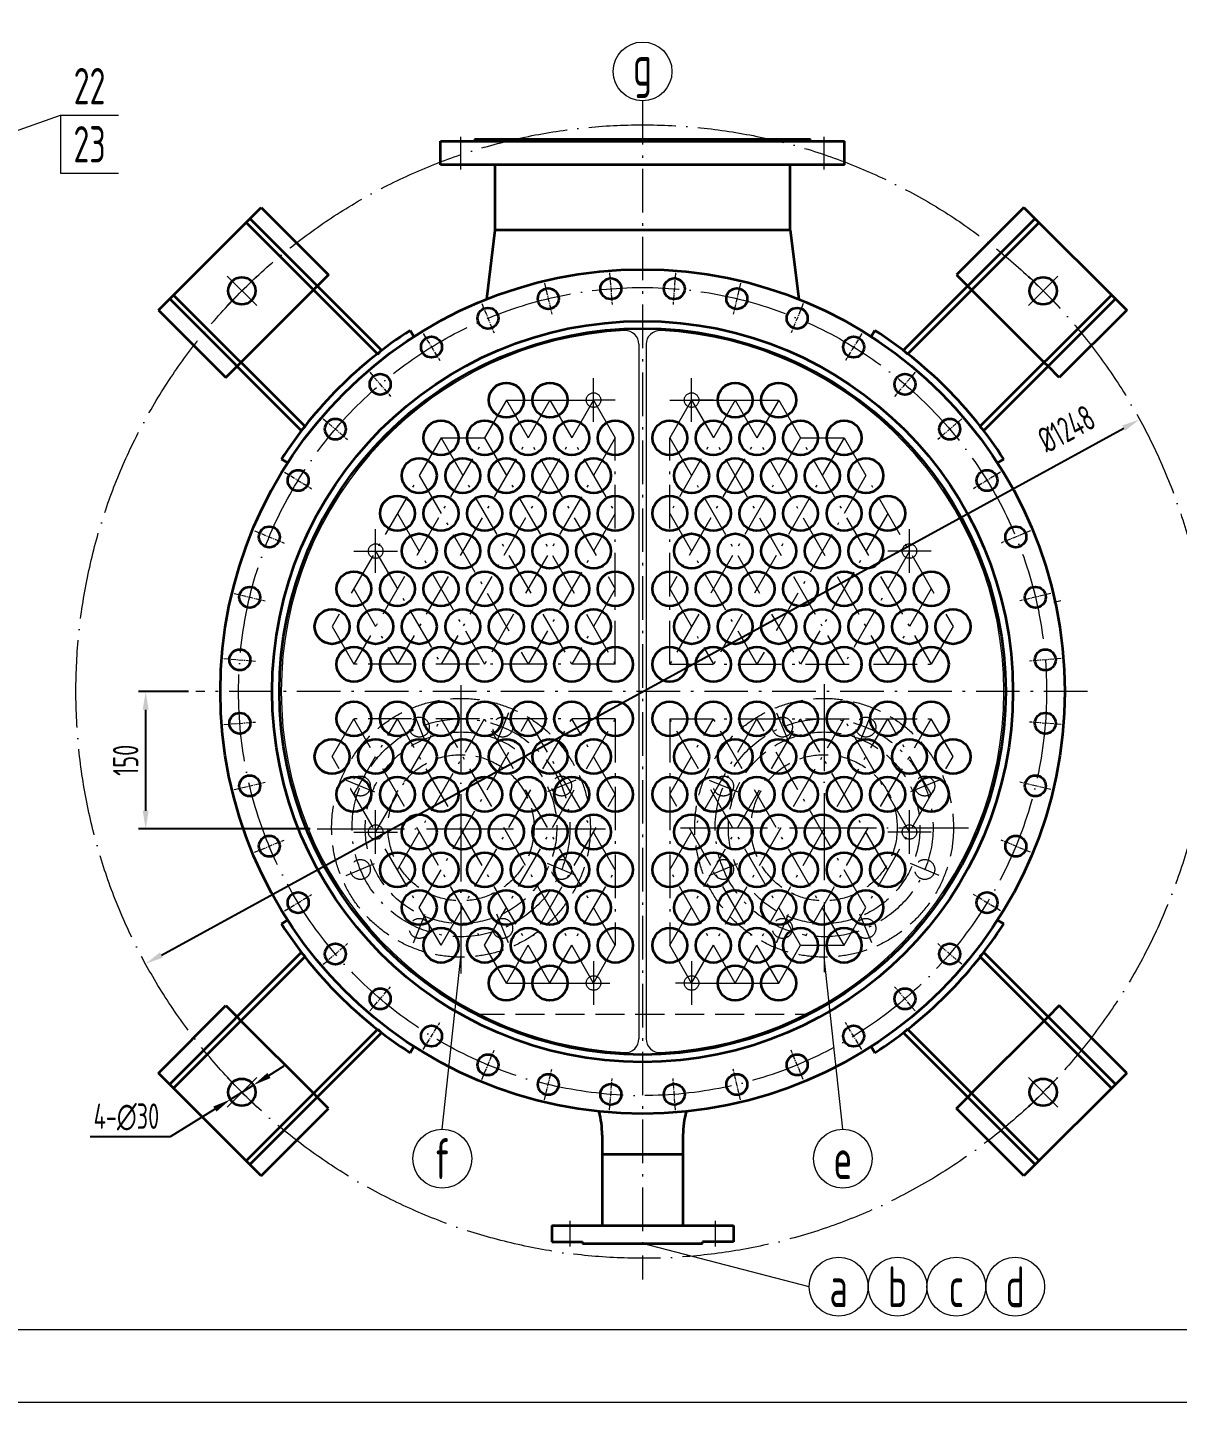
# Model space of a CAD drawing. Header units: millimetres. Extents: x -1140 to 3612, y -5124 to 1604.
# Drawn here: x 757 to 2024, y -5124 to -3610 of the extents above; entities that cross this region are included whole.
import ezdxf
from ezdxf.enums import TextEntityAlignment as Align

# ---------------------------------------------------------------- set-up
doc = ezdxf.new("R2010")
doc.units = ezdxf.units.MM
doc.header["$LTSCALE"] = 4
for name, pattern in [('ACAD_ISO02W100', [11, 8, -3]), ('ACAD_ISO04W100', [30, 24, -3, 0, -3]), ('ACAD_ISO10W100', [18.7, 12, -3, 0.7, -3]), ('CENTER', [2, 1.25, -0.25, 0.25, -0.25])]:
    doc.linetypes.add(name, pattern=pattern)
for name, color, linetype, lineweight in [('中心线', 1, 'ACAD_ISO04W100', 18), ('中粗线', 3, 'Continuous', 35), ('标注', 7, 'Continuous', 18), ('细实线', 7, 'Continuous', 18), ('虚线', 2, 'ACAD_ISO02W100', 18)]:
    doc.layers.add(name, color=color, linetype=linetype, lineweight=lineweight)
doc.styles.add('HGCAD', font='gbenor.shx', dxfattribs={"width": 0.75, "bigfont": 'gbcbig.shx'})
doc.dimstyles.new('HGCAD$0', dxfattribs={"dimscale": 8, "dimtxt": 3.5, "dimasz": 2.5, "dimexe": 1, "dimexo": 1, "dimgap": 1, "dimtad": 1, "dimdec": 1, "dimdsep": 46, "dimtxsty": 'HGCAD', "dimcen": 0, "dimadec": 1, "dimazin": 0, "dimtfac": 1, "dimtdec": 1, "dimtmove": 0, "dimatfit": 1, "dimfxl": 0, "dimarcsym": 0})
doc.dimstyles.new('HGCAD$3', dxfattribs={"dimscale": 8, "dimtxt": 3.5, "dimasz": 2.5, "dimexe": 1, "dimexo": 1, "dimgap": 1, "dimtad": 1, "dimtoh": 1, "dimdec": 1, "dimdsep": 46, "dimtxsty": 'HGCAD', "dimcen": 0, "dimadec": 1, "dimazin": 0, "dimtfac": 1, "dimtdec": 1, "dimtmove": 0, "dimatfit": 1, "dimfxl": 0, "dimarcsym": 0})

# ---------------------------------------------------------------- blocks, each defined once
blk = doc.blocks.new('HGCAD#HGTFTK~A1Z~HGCAD图框')
at = {"layer": '细实线', "color": 7}
blk.add_lwpolyline([(10, -10), (-584, -10), (-584, 831), (10, 831)], close=True, dxfattribs=at)
at = {"layer": '细实线', "color": 2}
blk.add_lwpolyline([(0, 0), (-559, 0), (-559, 821), (0, 821)], close=True, dxfattribs=at)
blk = doc.blocks.new('*D67')
at = {"layer": 'Defpoints', "color": 0, "ltscale": 8}
for p in [(1982.4, -4041.4), (887.5, -4640.9)]:
    blk.add_point(p, dxfattribs=at)
at = {"layer": '标注', "color": 0, "lineweight": -2, "ltscale": 8}
blk.add_line((905, -4631.3), (1964.9, -4051), dxfattribs=at)
at = {"layer": '标注', "color": 0, "ltscale": 8}
for points in [[(1963.3, -4048.1), (1966.5, -4053.9), (1982.4, -4041.4)], [(903.4, -4628.4), (906.6, -4634.2), (887.5, -4640.9)]]:
    blk.add_solid(points, dxfattribs=at)
at = {"layer": '标注', "color": 0, "ltscale": 8, "insert": (1901.8, -4051.7), "char_height": 28, "attachment_point": 5, "rotation": 28.7016, "style": 'HGCAD'}
blk.add_mtext('%%C1248', dxfattribs=at)
blk = doc.blocks.new('*D68')
at = {"layer": 'Defpoints', "color": 0, "ltscale": 8}
for p in [(1006.3, -4774.6), (980.9, -4790.4)]:
    blk.add_point(p, dxfattribs=at)
at = {"layer": '标注', "color": 0, "lineweight": -2, "ltscale": 8}
for p, q in [((1023.3, -4764), (1040.3, -4753.4)), ((1006.3, -4774.6), (980.9, -4790.4)), ((963.9, -4801), (914.4, -4831.7)), ((914.4, -4831.7), (826.5, -4831.7))]:
    blk.add_line(p, q, dxfattribs=at)
at = {"layer": '标注', "color": 0, "ltscale": 8}
for points in [[(1021.6, -4761.2), (1025.1, -4766.8), (1006.3, -4774.6)], [(962.1, -4798.1), (965.6, -4803.8), (980.9, -4790.4)]]:
    blk.add_solid(points, dxfattribs=at)
at = {"layer": '标注', "color": 0, "ltscale": 8, "insert": (866.4, -4809.7), "char_height": 28, "attachment_point": 5, "style": 'HGCAD'}
blk.add_mtext('4-∅30', dxfattribs=at)
blk = doc.blocks.new('*D71')
at = {"layer": 'Defpoints', "color": 0, "ltscale": 8}
for p in [(887.6, -4341.1), (942.9, -4341.1), (1076.7, -4492.4)]:
    blk.add_point(p, dxfattribs=at)
at = {"layer": '标注', "color": 0, "lineweight": -2, "ltscale": 8}
for p, q in [((934.9, -4341.1), (879.6, -4341.1)), ((887.6, -4472.4), (887.6, -4361.1)), ((1068.7, -4492.4), (879.6, -4492.4))]:
    blk.add_line(p, q, dxfattribs=at)
at = {"layer": '标注', "color": 0, "ltscale": 8}
for points in [[(884.3, -4361.1), (890.9, -4361.1), (887.6, -4341.1)], [(884.3, -4472.4), (890.9, -4472.4), (887.6, -4492.4)]]:
    blk.add_solid(points, dxfattribs=at)
at = {"layer": '标注', "color": 0, "ltscale": 8, "insert": (865.6, -4416.8), "char_height": 28, "attachment_point": 5, "rotation": 90, "style": 'HGCAD'}
blk.add_mtext('150', dxfattribs=at)

msp = doc.modelspace()

# ---------------------------------------------------------------- linework, layer by layer
at = {"layer": '中心线', "color": 1, "linetype": 'ACAD_ISO10W100'}
for p, q in [((1434.94, -3690.58), (1434.94, -4988.79)), ((1284.94, -4020.15), (1116.94, -4311.14)), ((1332.94, -4020.15), (1164.94, -4311.14)), ((1380.94, -4020.15), (1212.94, -4311.14)), ((1284.94, -4020.15), (1404.94, -4228)), ((1332.94, -4020.15), (1404.94, -4144.86)), ((1380.94, -4020.15), (1404.94, -4061.72)), ((1584.94, -4020.15), (1464.94, -4228)), ((1536.94, -4020.15), (1464.94, -4144.86)), ((1488.94, -4020.15), (1464.94, -4061.72)), ((1488.94, -4020.15), (1656.94, -4311.14)), ((1536.94, -4020.15), (1704.94, -4311.14)), ((1584.94, -4020.15), (1752.94, -4311.14)), ((1212.94, -4061.72), (1092.94, -4269.57)), ((1212.94, -4061.72), (1356.94, -4311.14)), ((1212.94, -4061.72), (1260.94, -4061.72)), ((1404.94, -4061.72), (1260.94, -4311.14)), ((1260.94, -4061.72), (1404.94, -4311.14)), ((1404.94, -4311.14), (1404.94, -4061.72)), ((1464.94, -4061.72), (1608.94, -4311.14)), ((1608.94, -4061.72), (1464.94, -4311.14)), ((1464.94, -4311.14), (1464.94, -4061.72)), ((1656.94, -4061.72), (1512.94, -4311.14)), ((1608.94, -4061.72), (1656.94, -4061.72)), ((1656.94, -4061.72), (1776.94, -4269.57)), ((1188.94, -4103.29), (1308.94, -4311.14)), ((1680.94, -4103.29), (1560.94, -4311.14)), ((1164.94, -4144.86), (1260.94, -4311.14)), ((1404.94, -4144.86), (1308.94, -4311.14)), ((1464.94, -4144.86), (1560.94, -4311.14)), ((1704.94, -4144.86), (1608.94, -4311.14)), ((1140.94, -4186.43), (1212.94, -4311.14)), ((1728.94, -4186.43), (1656.94, -4311.14)), ((1116.94, -4228), (1164.94, -4311.14)), ((1404.94, -4228), (1356.94, -4311.14)), ((1464.94, -4228), (1512.94, -4311.14)), ((1752.94, -4228), (1704.94, -4311.14)), ((1092.94, -4269.57), (1116.94, -4311.14)), ((1776.94, -4269.57), (1752.94, -4311.14)), ((1404.94, -4311.14), (1116.94, -4311.14)), ((1404.94, -4311.14), (1404.94, -4311.14)), ((1464.94, -4311.14), (1464.94, -4311.14)), ((1464.94, -4311.14), (1752.94, -4311.14)), ((1925.06, -4341.14), (942.89, -4341.14)), ((1092.94, -4412.71), (1116.94, -4371.14)), ((1284.94, -4662.12), (1116.94, -4371.14)), ((1116.94, -4454.28), (1164.94, -4371.14)), ((1404.94, -4371.14), (1116.94, -4371.14)), ((1140.94, -4495.84), (1212.94, -4371.14)), ((1332.94, -4662.12), (1164.94, -4371.14)), ((1164.94, -4537.41), (1260.94, -4371.14)), ((1188.94, -4578.98), (1308.94, -4371.14)), ((1380.94, -4662.12), (1212.94, -4371.14)), ((1212.94, -4620.55), (1356.94, -4371.14)), ((1404.94, -4620.55), (1260.94, -4371.14)), ((1260.94, -4620.55), (1404.94, -4371.14)), ((1404.94, -4537.41), (1308.94, -4371.14)), ((1404.94, -4454.28), (1356.94, -4371.14)), ((1404.94, -4371.14), (1404.94, -4371.14)), ((1404.94, -4371.14), (1404.94, -4620.55)), ((1464.94, -4371.14), (1464.94, -4371.14)), ((1464.94, -4454.28), (1512.94, -4371.14)), ((1464.94, -4537.41), (1560.94, -4371.14)), ((1464.94, -4620.55), (1608.94, -4371.14)), ((1608.94, -4620.55), (1464.94, -4371.14)), ((1464.94, -4371.14), (1752.94, -4371.14)), ((1464.94, -4371.14), (1464.94, -4620.55)), ((1488.94, -4662.12), (1656.94, -4371.14)), ((1656.94, -4620.55), (1512.94, -4371.14)), ((1536.94, -4662.12), (1704.94, -4371.14)), ((1680.94, -4578.98), (1560.94, -4371.14)), ((1584.94, -4662.12), (1752.94, -4371.14)), ((1704.94, -4537.41), (1608.94, -4371.14)), ((1728.94, -4495.84), (1656.94, -4371.14)), ((1752.94, -4454.28), (1704.94, -4371.14)), ((1776.94, -4412.71), (1752.94, -4371.14)), ((1212.94, -4620.55), (1092.94, -4412.71)), ((1656.94, -4620.55), (1776.94, -4412.71)), ((1284.94, -4662.12), (1404.94, -4454.28)), ((1332.94, -4662.12), (1404.94, -4537.41)), ((1536.94, -4662.12), (1464.94, -4537.41)), ((1380.94, -4662.12), (1404.94, -4620.55)), ((1488.94, -4662.12), (1464.94, -4620.55)), ((1608.94, -4620.55), (1656.94, -4620.55)), ((1354.94, -4924.14), (1354.94, -4952.14)), ((1514.94, -4924.14), (1514.94, -4952.14))]:
    msp.add_line(p, q, dxfattribs=at)
at = {"layer": '中心线', "color": 1, "linetype": 'CENTER'}
for p, q in [((1326.97, -3891.42), (1335.14, -3925.45)), ((1398.65, -3880.06), (1401.4, -3914.95)), ((1471.23, -3880.06), (1468.48, -3914.95)), ((1542.91, -3891.42), (1534.74, -3925.45)), ((1257.95, -3913.84), (1271.34, -3946.18)), ((1611.93, -3913.84), (1598.54, -3946.18)), ((1193.29, -3946.79), (1211.57, -3976.63)), ((1676.6, -3946.79), (1658.31, -3976.63)), ((1134.57, -3989.45), (1157.3, -4016.06)), ((1735.31, -3989.45), (1712.58, -4016.06)), ((1083.25, -4040.77), (1109.87, -4063.5)), ((1786.63, -4040.77), (1760.01, -4063.5)), ((1040.6, -4099.48), (1070.44, -4117.77)), ((1829.29, -4099.48), (1799.44, -4117.77)), ((1007.65, -4164.15), (1039.98, -4177.54)), ((1862.24, -4164.15), (1829.9, -4177.54)), ((985.22, -4233.17), (1019.25, -4241.34)), ((1884.66, -4233.17), (1850.63, -4241.34)), ((973.87, -4304.85), (1008.76, -4307.6)), ((1896.02, -4304.85), (1861.12, -4307.6)), ((973.87, -4377.42), (1008.76, -4374.68)), ((1896.02, -4377.42), (1861.12, -4374.68)), ((985.22, -4449.11), (1019.25, -4440.93)), ((1884.66, -4449.11), (1850.63, -4440.93)), ((1007.65, -4518.13), (1039.98, -4504.73)), ((1862.24, -4518.13), (1829.9, -4504.73)), ((1040.6, -4582.79), (1070.44, -4564.5)), ((1829.29, -4582.79), (1799.44, -4564.5)), ((1083.25, -4641.51), (1109.87, -4618.78)), ((1786.63, -4641.51), (1760.01, -4618.78)), ((1134.57, -4692.82), (1157.3, -4666.21)), ((1735.31, -4692.82), (1712.58, -4666.21)), ((1193.29, -4735.48), (1211.57, -4705.64)), ((1676.6, -4735.48), (1658.31, -4705.64)), ((1257.95, -4768.43), (1271.34, -4736.1)), ((1611.93, -4768.43), (1598.54, -4736.1)), ((1326.97, -4790.86), (1335.14, -4756.82)), ((1398.65, -4802.21), (1401.4, -4767.32)), ((1471.23, -4802.21), (1468.48, -4767.32)), ((1542.91, -4790.86), (1534.74, -4756.82))]:
    msp.add_line(p, q, dxfattribs=at)
at = {"layer": '中心线'}
for p, q in [((1380.94, -4044.15), (1380.94, -3996.15)), ((1488.94, -4044.15), (1488.94, -3996.15)), ((1284.94, -4020.15), (1380.94, -4020.15)), ((1356.94, -4020.15), (1380.94, -4020.15)), ((1404.94, -4020.15), (1380.94, -4020.15)), ((1464.94, -4020.15), (1488.94, -4020.15)), ((1512.94, -4020.15), (1488.94, -4020.15)), ((1488.94, -4020.15), (1584.94, -4020.15)), ((1140.94, -4210.43), (1140.94, -4162.43)), ((1728.94, -4210.43), (1728.94, -4162.43)), ((1116.94, -4186.43), (1164.94, -4186.43)), ((1752.94, -4186.43), (1704.94, -4186.43)), ((1234.94, -4334.11), (1234.94, -4651.56)), ((1634.94, -4332.86), (1634.94, -4650.32)), ((1140.94, -4519.84), (1140.94, -4471.84)), ((1728.94, -4519.84), (1728.94, -4471.84)), ((1076.67, -4492.38), (1394.12, -4492.38)), ((1116.94, -4495.84), (1164.94, -4495.84)), ((1476.67, -4491.14), (1794.12, -4491.14)), ((1752.94, -4495.84), (1704.94, -4495.84)), ((1380.94, -4638.12), (1380.94, -4686.12)), ((1488.94, -4638.12), (1488.94, -4686.12)), ((1284.94, -4662.12), (1380.94, -4662.12)), ((1380.94, -4662.12), (1398.79, -4662.12)), ((1488.94, -4662.12), (1471.09, -4662.12)), ((1488.94, -4662.12), (1584.94, -4662.12))]:
    msp.add_line(p, q, dxfattribs=at)
for centre, radius in [((1434.94, -4341.14), 624.15), ((1434.94, -4341.14), 445), ((1380.94, -4020.15), 8), ((1488.94, -4020.15), 8), ((1140.94, -4186.43), 8), ((1728.94, -4186.43), 8), ((1140.94, -4495.84), 8), ((1728.94, -4495.84), 8), ((1380.94, -4662.12), 8), ((1488.94, -4662.12), 8)]:
    msp.add_circle(centre, radius, dxfattribs=at)
at = {"layer": '中粗线', "ltscale": 8}
for p, q in [((1212.44, -3761.14), (1212.44, -3735.14)), ((1212.44, -3735.14), (1657.44, -3735.14)), ((1619.94, -3733.14), (1249.94, -3733.14)), ((1249.94, -3733.14), (1249.94, -3735.14)), ((1597.53, -3733.14), (1272.36, -3733.14)), ((1597.44, -3733.14), (1272.44, -3733.14)), ((1619.94, -3735.14), (1619.94, -3733.14)), ((1657.44, -3761.14), (1657.44, -3735.14)), ((1657.44, -3761.14), (1212.44, -3761.14)), ((1272.44, -3833.14), (1272.44, -3761.14)), ((1597.44, -3833.14), (1597.44, -3761.14)), ((901.68, -3921.01), (1014.82, -3807.88)), ((1014.82, -3807.88), (1089.06, -3882.12)), ((1855.07, -3807.88), (1780.82, -3882.12)), ((1855.07, -3807.88), (1968.2, -3921.01)), ((998.2, -3824.49), (1143.16, -3969.45)), ((1002.44, -3820.25), (1147.4, -3965.21)), ((1867.44, -3820.25), (1722.48, -3965.21)), ((1871.68, -3824.49), (1726.73, -3969.45)), ((1272.36, -3833.14), (1262.93, -3909.12)), ((1597.53, -3833.14), (1272.36, -3833.14)), ((1597.53, -3833.14), (1606.95, -3909.12)), ((1089.06, -3882.12), (1076.69, -3894.5)), ((1780.82, -3882.12), (1793.19, -3894.5)), ((918.3, -3904.4), (1063.25, -4049.35)), ((992.54, -3978.64), (1072.45, -3898.74)), ((1072.45, -3898.74), (1076.69, -3894.5)), ((1797.44, -3898.74), (1793.19, -3894.5)), ((1797.44, -3898.74), (1877.34, -3978.64)), ((1951.59, -3904.4), (1806.63, -4049.35)), ((901.68, -3921.01), (975.93, -3995.26)), ((914.05, -3908.64), (1059.01, -4053.6)), ((1955.83, -3908.64), (1810.87, -4053.6)), ((1968.2, -3921.01), (1893.96, -3995.26)), ((1179.04, -3943.34), (1183.17, -3950.19)), ((1690.88, -3943.36), (1686.75, -3950.22)), ((1143.16, -3969.45), (1147.4, -3965.21)), ((1726.73, -3969.45), (1722.48, -3965.21)), ((992.54, -3978.64), (988.3, -3982.88)), ((1877.34, -3978.64), (1881.58, -3982.88)), ((975.93, -3995.26), (988.3, -3982.88)), ((1893.96, -3995.26), (1881.58, -3982.88)), ((1063.25, -4049.35), (1059.01, -4053.6)), ((1806.63, -4049.35), (1810.87, -4053.6)), ((1037.17, -4085.2), (1044.02, -4089.33)), ((1832.74, -4085.24), (1825.89, -4089.37)), ((1037.14, -4597.04), (1044, -4592.9)), ((1832.72, -4597.07), (1825.86, -4592.94)), ((914.05, -4773.64), (1059.01, -4628.68)), ((918.3, -4777.88), (1063.25, -4632.92)), ((1063.25, -4632.92), (1059.01, -4628.68)), ((1806.63, -4632.92), (1810.87, -4628.68)), ((1951.59, -4777.88), (1806.63, -4632.92)), ((1955.83, -4773.64), (1810.87, -4628.68)), ((901.68, -4761.26), (975.93, -4687.01)), ((975.93, -4687.01), (988.3, -4699.39)), ((1893.96, -4687.01), (1881.58, -4699.39)), ((1968.2, -4761.26), (1893.96, -4687.01)), ((992.54, -4703.63), (988.3, -4699.39)), ((1072.45, -4783.53), (992.54, -4703.63)), ((1877.34, -4703.63), (1797.44, -4783.53)), ((1877.34, -4703.63), (1881.58, -4699.39)), ((998.2, -4857.78), (1143.16, -4712.82)), ((1002.44, -4862.02), (1147.4, -4717.07)), ((1143.16, -4712.82), (1147.4, -4717.07)), ((1726.73, -4712.82), (1722.48, -4717.07)), ((1867.44, -4862.02), (1722.48, -4717.07)), ((1871.68, -4857.78), (1726.73, -4712.82)), ((1179, -4738.91), (1183.14, -4732.06)), ((1690.84, -4738.93), (1686.71, -4732.08)), ((1014.82, -4874.4), (901.68, -4761.26)), ((1968.2, -4761.26), (1855.07, -4874.4)), ((1072.45, -4783.53), (1076.69, -4787.78)), ((1797.44, -4783.53), (1793.19, -4787.78)), ((1014.82, -4874.4), (1089.06, -4800.15)), ((1089.06, -4800.15), (1076.69, -4787.78)), ((1780.82, -4800.15), (1793.19, -4787.78)), ((1855.07, -4874.4), (1780.82, -4800.15)), ((1390.44, -4829.68), (1390.44, -4851.14)), ((1479.44, -4829.68), (1479.44, -4851.14)), ((1479.44, -4851.14), (1390.44, -4851.14)), ((1390.44, -4851.14), (1390.44, -4929.14)), ((1479.44, -4851.14), (1479.44, -4929.14)), ((1334.94, -4929.14), (1334.94, -4947.14)), ((1334.94, -4929.14), (1534.94, -4929.14)), ((1534.94, -4929.14), (1534.94, -4947.14)), ((1334.94, -4947.14), (1368.94, -4947.14)), ((1368.94, -4947.14), (1368.94, -4949.14)), ((1368.94, -4949.14), (1500.94, -4949.14)), ((1500.94, -4949.14), (1500.94, -4947.14)), ((1534.94, -4947.14), (1500.94, -4947.14))]:
    msp.add_line(p, q, dxfattribs=at)
for centre, radius in [((1434.94, -4341.14), 465), ((993.6, -3899.8), 15), ((1400.03, -3897.51), 11.5), ((1469.86, -3897.51), 11.5), ((1876.28, -3899.8), 15), ((1331.06, -3908.43), 11.5), ((1538.82, -3908.43), 11.5), ((1264.65, -3930.01), 11.5), ((1605.24, -3930.01), 11.5), ((1434.94, -4341.14), 408), ((1434.94, -4341.14), 400), ((1434.94, -4341.14), 400), ((1202.43, -3961.71), 11.5), ((1667.45, -3961.71), 11.5), ((1145.94, -4002.76), 11.5), ((1723.95, -4002.76), 11.5), ((1284.94, -4020.15), 19.2), ((1332.94, -4020.15), 19.2), ((1536.94, -4020.15), 19.2), ((1584.94, -4020.15), 19.2), ((1096.56, -4052.13), 11.5), ((1212.94, -4061.72), 19.2), ((1260.94, -4061.72), 19.2), ((1308.94, -4061.72), 19.2), ((1356.94, -4061.72), 19.2), ((1404.94, -4061.72), 19.2), ((1464.94, -4061.72), 19.2), ((1512.94, -4061.72), 19.2), ((1560.94, -4061.72), 19.2), ((1608.94, -4061.72), 19.2), ((1656.94, -4061.72), 19.2), ((1773.32, -4052.13), 11.5), ((1188.94, -4103.29), 19.2), ((1236.94, -4103.29), 19.2), ((1284.94, -4103.29), 19.2), ((1332.94, -4103.29), 19.2), ((1380.94, -4103.29), 19.2), ((1488.94, -4103.29), 19.2), ((1536.94, -4103.29), 19.2), ((1584.94, -4103.29), 19.2), ((1632.94, -4103.29), 19.2), ((1680.94, -4103.29), 19.2), ((1055.52, -4108.62), 11.5), ((1814.37, -4108.62), 11.5), ((1164.94, -4144.86), 19.2), ((1212.94, -4144.86), 19.2), ((1260.94, -4144.86), 19.2), ((1308.94, -4144.86), 19.2), ((1356.94, -4144.86), 19.2), ((1404.94, -4144.86), 19.2), ((1464.94, -4144.86), 19.2), ((1512.94, -4144.86), 19.2), ((1560.94, -4144.86), 19.2), ((1608.94, -4144.86), 19.2), ((1656.94, -4144.86), 19.2), ((1704.94, -4144.86), 19.2), ((1023.81, -4170.84), 11.5), ((1846.07, -4170.84), 11.5), ((1188.94, -4186.43), 19.2), ((1236.94, -4186.43), 19.2), ((1284.94, -4186.43), 19.2), ((1332.94, -4186.43), 19.2), ((1380.94, -4186.43), 19.2), ((1488.94, -4186.43), 19.2), ((1536.94, -4186.43), 19.2), ((1584.94, -4186.43), 19.2), ((1632.94, -4186.43), 19.2), ((1680.94, -4186.43), 19.2), ((1116.94, -4228), 19.2), ((1164.94, -4228), 19.2), ((1212.94, -4228), 19.2), ((1260.94, -4228), 19.2), ((1308.94, -4228), 19.2), ((1356.94, -4228), 19.2), ((1404.94, -4228), 19.2), ((1464.94, -4228), 19.2), ((1512.94, -4228), 19.2), ((1560.94, -4228), 19.2), ((1608.94, -4228), 19.2), ((1656.94, -4228), 19.2), ((1704.94, -4228), 19.2), ((1752.94, -4228), 19.2), ((1002.24, -4237.25), 11.5), ((1867.65, -4237.25), 11.5), ((1092.94, -4269.57), 19.2), ((1140.94, -4269.57), 19.2), ((1188.94, -4269.57), 19.2), ((1236.94, -4269.57), 19.2), ((1284.94, -4269.57), 19.2), ((1332.94, -4269.57), 19.2), ((1380.94, -4269.57), 19.2), ((1488.94, -4269.57), 19.2), ((1536.94, -4269.57), 19.2), ((1584.94, -4269.57), 19.2), ((1632.94, -4269.57), 19.2), ((1680.94, -4269.57), 19.2), ((1728.94, -4269.57), 19.2), ((1776.94, -4269.57), 19.2), ((991.31, -4306.22), 11.5), ((1116.94, -4311.14), 19.2), ((1164.94, -4311.14), 19.2), ((1212.94, -4311.14), 19.2), ((1260.94, -4311.14), 19.2), ((1308.94, -4311.14), 19.2), ((1356.94, -4311.14), 19.2), ((1404.94, -4311.14), 19.2), ((1464.94, -4311.14), 19.2), ((1512.94, -4311.14), 19.2), ((1560.94, -4311.14), 19.2), ((1608.94, -4311.14), 19.2), ((1656.94, -4311.14), 19.2), ((1704.94, -4311.14), 19.2), ((1752.94, -4311.14), 19.2), ((1878.57, -4306.22), 11.5), ((1116.94, -4371.14), 19.2), ((1164.94, -4371.14), 19.2), ((1212.94, -4371.14), 19.2), ((1260.94, -4371.14), 19.2), ((1308.94, -4371.14), 19.2), ((1356.94, -4371.14), 19.2), ((1404.94, -4371.14), 19.2), ((1464.94, -4371.14), 19.2), ((1512.94, -4371.14), 19.2), ((1560.94, -4371.14), 19.2), ((1608.94, -4371.14), 19.2), ((1656.94, -4371.14), 19.2), ((1704.94, -4371.14), 19.2), ((1752.94, -4371.14), 19.2), ((991.31, -4376.05), 11.5), ((1878.57, -4376.05), 11.5), ((1092.94, -4412.71), 19.2), ((1140.94, -4412.71), 19.2), ((1188.94, -4412.71), 19.2), ((1236.94, -4412.71), 19.2), ((1284.94, -4412.71), 19.2), ((1332.94, -4412.71), 19.2), ((1380.94, -4412.71), 19.2), ((1488.94, -4412.71), 19.2), ((1536.94, -4412.71), 19.2), ((1584.94, -4412.71), 19.2), ((1632.94, -4412.71), 19.2), ((1680.94, -4412.71), 19.2), ((1728.94, -4412.71), 19.2), ((1776.94, -4412.71), 19.2), ((1002.24, -4445.02), 11.5), ((1116.94, -4454.28), 19.2), ((1164.94, -4454.28), 19.2), ((1212.94, -4454.28), 19.2), ((1260.94, -4454.28), 19.2), ((1308.94, -4454.28), 19.2), ((1356.94, -4454.28), 19.2), ((1404.94, -4454.28), 19.2), ((1464.94, -4454.28), 19.2), ((1512.94, -4454.28), 19.2), ((1560.94, -4454.28), 19.2), ((1608.94, -4454.28), 19.2), ((1656.94, -4454.28), 19.2), ((1704.94, -4454.28), 19.2), ((1752.94, -4454.28), 19.2), ((1867.65, -4445.02), 11.5), ((1188.94, -4495.84), 19.2), ((1236.94, -4495.84), 19.2), ((1284.94, -4495.84), 19.2), ((1332.94, -4495.84), 19.2), ((1380.94, -4495.84), 19.2), ((1488.94, -4495.84), 19.2), ((1536.94, -4495.84), 19.2), ((1584.94, -4495.84), 19.2), ((1632.94, -4495.84), 19.2), ((1680.94, -4495.84), 19.2), ((1023.81, -4511.43), 11.5), ((1846.07, -4511.43), 11.5), ((1164.94, -4537.41), 19.2), ((1212.94, -4537.41), 19.2), ((1260.94, -4537.41), 19.2), ((1308.94, -4537.41), 19.2), ((1356.94, -4537.41), 19.2), ((1404.94, -4537.41), 19.2), ((1464.94, -4537.41), 19.2), ((1512.94, -4537.41), 19.2), ((1560.94, -4537.41), 19.2), ((1608.94, -4537.41), 19.2), ((1656.94, -4537.41), 19.2), ((1704.94, -4537.41), 19.2), ((1055.52, -4573.65), 11.5), ((1188.94, -4578.98), 19.2), ((1236.94, -4578.98), 19.2), ((1284.94, -4578.98), 19.2), ((1332.94, -4578.98), 19.2), ((1380.94, -4578.98), 19.2), ((1488.94, -4578.98), 19.2), ((1536.94, -4578.98), 19.2), ((1584.94, -4578.98), 19.2), ((1632.94, -4578.98), 19.2), ((1680.94, -4578.98), 19.2), ((1814.37, -4573.65), 11.5), ((1212.94, -4620.55), 19.2), ((1260.94, -4620.55), 19.2), ((1308.94, -4620.55), 19.2), ((1356.94, -4620.55), 19.2), ((1404.94, -4620.55), 19.2), ((1464.94, -4620.55), 19.2), ((1512.94, -4620.55), 19.2), ((1560.94, -4620.55), 19.2), ((1608.94, -4620.55), 19.2), ((1656.94, -4620.55), 19.2), ((1096.56, -4630.14), 11.5), ((1773.32, -4630.14), 11.5), ((1284.94, -4662.12), 19.2), ((1332.94, -4662.12), 19.2), ((1536.94, -4662.12), 19.2), ((1584.94, -4662.12), 19.2), ((1145.94, -4679.52), 11.5), ((1723.95, -4679.52), 11.5), ((1202.43, -4720.56), 11.5), ((1667.45, -4720.56), 11.5), ((1264.65, -4752.26), 11.5), ((1605.24, -4752.26), 11.5), ((993.6, -4782.47), 15), ((1331.06, -4773.84), 11.5), ((1538.82, -4773.84), 11.5), ((1876.28, -4782.47), 15), ((1400.03, -4784.76), 11.5), ((1469.86, -4784.76), 11.5)]:
    msp.add_circle(centre, radius, dxfattribs=at)
for centre, radius, start, end in [((1434.94, -4341.14), 473, 122.75295, 147.24179), ((1434.94, -4341.14), 473, 32.75295, 57.24179), ((1434.94, -4341.14), 473, 212.75295, 237.24179), ((1434.94, -4341.14), 473, 302.75295, 327.24179), ((1290.44, -4829.68), 100, 360, 15.07989), ((1579.44, -4829.68), 100, 164.92011, 180)]:
    msp.add_arc(centre, radius, start, end, dxfattribs=at)
at = {"layer": '标注', "ltscale": 8}
for p, q in [((592.78, -3777.33), (793.79, -3706.32)), ((793.79, -3706.32), (793.79, -3770.32)), ((1430.94, -3958.61), (1430.94, -4723.67)), ((1438.94, -3958.61), (1438.94, -4723.67)), ((1895.75, -4241.15), (1887.98, -4243.08)), ((1214.32, -4823.11), (1234.94, -4633.64)), ((1655.56, -4823.11), (1634.94, -4633.64)), ((1618.57, -4996.6), (1434.94, -4949.14))]:
    msp.add_line(p, q, dxfattribs=at)
at = {"layer": '标注', "color": 4, "ltscale": 8}
for p, q in [((793.79, -3706.32), (857.79, -3706.32)), ((793.79, -3770.32), (857.79, -3770.32))]:
    msp.add_line(p, q, dxfattribs=at)
at = {"layer": '标注', "color": 1, "linetype": 'ACAD_ISO10W100', "ltscale": 8}
for p, q in [((977.34, -3916.06), (1009.87, -3883.54)), ((1009.87, -3916.06), (977.34, -3883.54)), ((1860.02, -3883.54), (1892.54, -3916.06)), ((1860.02, -3916.06), (1892.54, -3883.54)), ((1009.87, -4798.74), (977.34, -4766.21)), ((1009.87, -4766.21), (977.34, -4798.74)), ((1892.54, -4766.21), (1860.02, -4798.74)), ((1860.02, -4766.21), (1892.54, -4798.74))]:
    msp.add_line(p, q, dxfattribs=at)
at = {"layer": '标注', "ltscale": 6}
for centre in [(1434.94, -3658.18), (1214.32, -4855.52), (1655.56, -4855.52), (1650.98, -4996.6), (1715.79, -4996.6), (1780.6, -4996.6), (1845.4, -4996.6)]:
    msp.add_circle(centre, 32.4, dxfattribs=at)
at = {"layer": '标注', "ltscale": 8}
for centre, radius, start, end in [((1434.94, -4341.14), 398, 92.84352, 267.15648), ((1415.94, -3958.61), 15, 0, 92.84352), ((1453.94, -3958.61), 15, 87.15648, 180), ((1434.94, -4341.14), 398, 272.84352, 87.15648), ((1415.94, -4723.67), 15, 267.15648, 0), ((1453.94, -4723.67), 15, 180, 272.84352)]:
    msp.add_arc(centre, radius, start, end, dxfattribs=at)
at = {"layer": '细实线', "color": 1, "linetype": 'ACAD_ISO10W100'}
for p, q in [((1234.94, -3766.14), (1234.94, -3730.14)), ((1634.94, -3766.14), (1634.94, -3730.14))]:
    msp.add_line(p, q, dxfattribs=at)
at = {"layer": '虚线', "color": 1, "linetype": 'ACAD_ISO10W100'}
for p, q in [((1182.51, -4364.57), (1195.52, -4395.98)), ((1287.37, -4364.57), (1274.36, -4395.98)), ((1582.51, -4364.57), (1595.52, -4395.98)), ((1687.37, -4364.57), (1674.36, -4395.98)), ((1108.37, -4438.71), (1139.78, -4451.72)), ((1361.51, -4438.71), (1330.1, -4451.72)), ((1508.37, -4438.71), (1539.78, -4451.72)), ((1761.51, -4438.71), (1730.1, -4451.72)), ((1584.94, -4662.12), (1464.94, -4454.28)), ((1108.37, -4543.56), (1139.78, -4530.55)), ((1361.51, -4543.56), (1330.1, -4530.55)), ((1508.37, -4543.56), (1539.78, -4530.55)), ((1761.51, -4543.56), (1730.1, -4530.55)), ((1182.51, -4617.71), (1195.52, -4586.3)), ((1287.37, -4617.71), (1274.36, -4586.3)), ((1582.51, -4617.71), (1595.52, -4586.3)), ((1687.37, -4617.71), (1674.36, -4586.3))]:
    msp.add_line(p, q, dxfattribs=at)
at = {"layer": '虚线'}
msp.add_line((1250.97, -4696.32), (1618.91, -4696.32), dxfattribs=at)
for centre, radius in [((1234.94, -4491.14), 142.5), ((1634.94, -4491.14), 142.5), ((1634.94, -4491.14), 142.5), ((1189.02, -4380.27), 11), ((1280.86, -4380.27), 11), ((1589.02, -4380.27), 11), ((1680.86, -4380.27), 11), ((1234.94, -4491.14), 105.5), ((1634.94, -4491.14), 105.5), ((1234.94, -4491.14), 80.5), ((1634.94, -4491.14), 80.5), ((1124.08, -4445.21), 11), ((1345.81, -4445.21), 11), ((1524.08, -4445.21), 11), ((1745.81, -4445.21), 11), ((1124.08, -4537.06), 11), ((1345.81, -4537.06), 11), ((1524.08, -4537.06), 11), ((1745.81, -4537.06), 11), ((1189.02, -4602), 11), ((1280.86, -4602), 11), ((1589.02, -4602), 11), ((1680.86, -4602), 11)]:
    msp.add_circle(centre, radius, dxfattribs=at)
at = {"layer": '虚线', "color": 1, "linetype": 'ACAD_ISO10W100'}
for centre in [(1234.94, -4491.14), (1634.94, -4491.14)]:
    msp.add_circle(centre, 120, dxfattribs=at)

# ---------------------------------------------------------------- block references
at = {"layer": '中心线', "ltscale": 8, "xscale": 8, "yscale": 8, "zscale": 8}
msp.add_blockref('HGCAD#HGTFTK~A1Z~HGCAD图框', (3531.93, -5044.12), dxfattribs=at)

# ---------------------------------------------------------------- texts
at = {"layer": '标注', "color": 3, "ltscale": 6, "style": 'HGCAD', "width": 0.75}
for s, p in [('g', (1434.94, -3658.18)), ('f', (1214.32, -4855.52)), ('e', (1655.56, -4855.52)), ('b', (1715.79, -4996.6)), ('d', (1845.4, -4996.6)), ('a', (1650.98, -4996.6)), ('c', (1780.6, -4996.6))]:
    msp.add_text(s, height=45, dxfattribs=at).set_placement(p, align=Align.MIDDLE)
at = {"layer": '标注', "color": 3, "ltscale": 8, "style": 'HGCAD', "width": 0.75}
for s, p in [('22', (825.79, -3674.32)), ('23', (825.79, -3738.32))]:
    msp.add_text(s, height=40, dxfattribs=at).set_placement(p, align=Align.MIDDLE)

# ---------------------------------------------------------------- dimensions: what is measured, and where the dimension line sits
at = {"layer": '标注', "ltscale": 8}
for p1, p2, text, override, picture, middle in [((887.48, -4640.88), (1982.4, -4041.39), '%%C1248', {"dimtdec": 2, "dimtmove": 2}, '*D67', (1901.79, -4051.67)), ((1006.34, -4774.55), (980.87, -4790.39), '4-<>', {"dimtdec": 2}, '*D68', (866.44, -4831.71))]:
    dim = msp.add_diameter_dim_2p(p1=p1, p2=p2, text=text, dimstyle='HGCAD$3', override=override, dxfattribs=at)
    dim.commit()
    dim.dimension.update_dxf_attribs({"geometry": picture, "text_midpoint": middle, "dimtype": 163})
dim = msp.add_linear_dim(base=(887.61, -4341.14), p1=(1076.67, -4492.38), p2=(942.89, -4341.14), angle=90, text='150', dimstyle='HGCAD$0', override={"dimdec": 0, "dimtdec": 2}, dxfattribs=at)
dim.commit()
dim.dimension.update_dxf_attribs({"geometry": '*D71', "text_midpoint": (865.61, -4416.76)})

doc.saveas('drawing.dxf')
